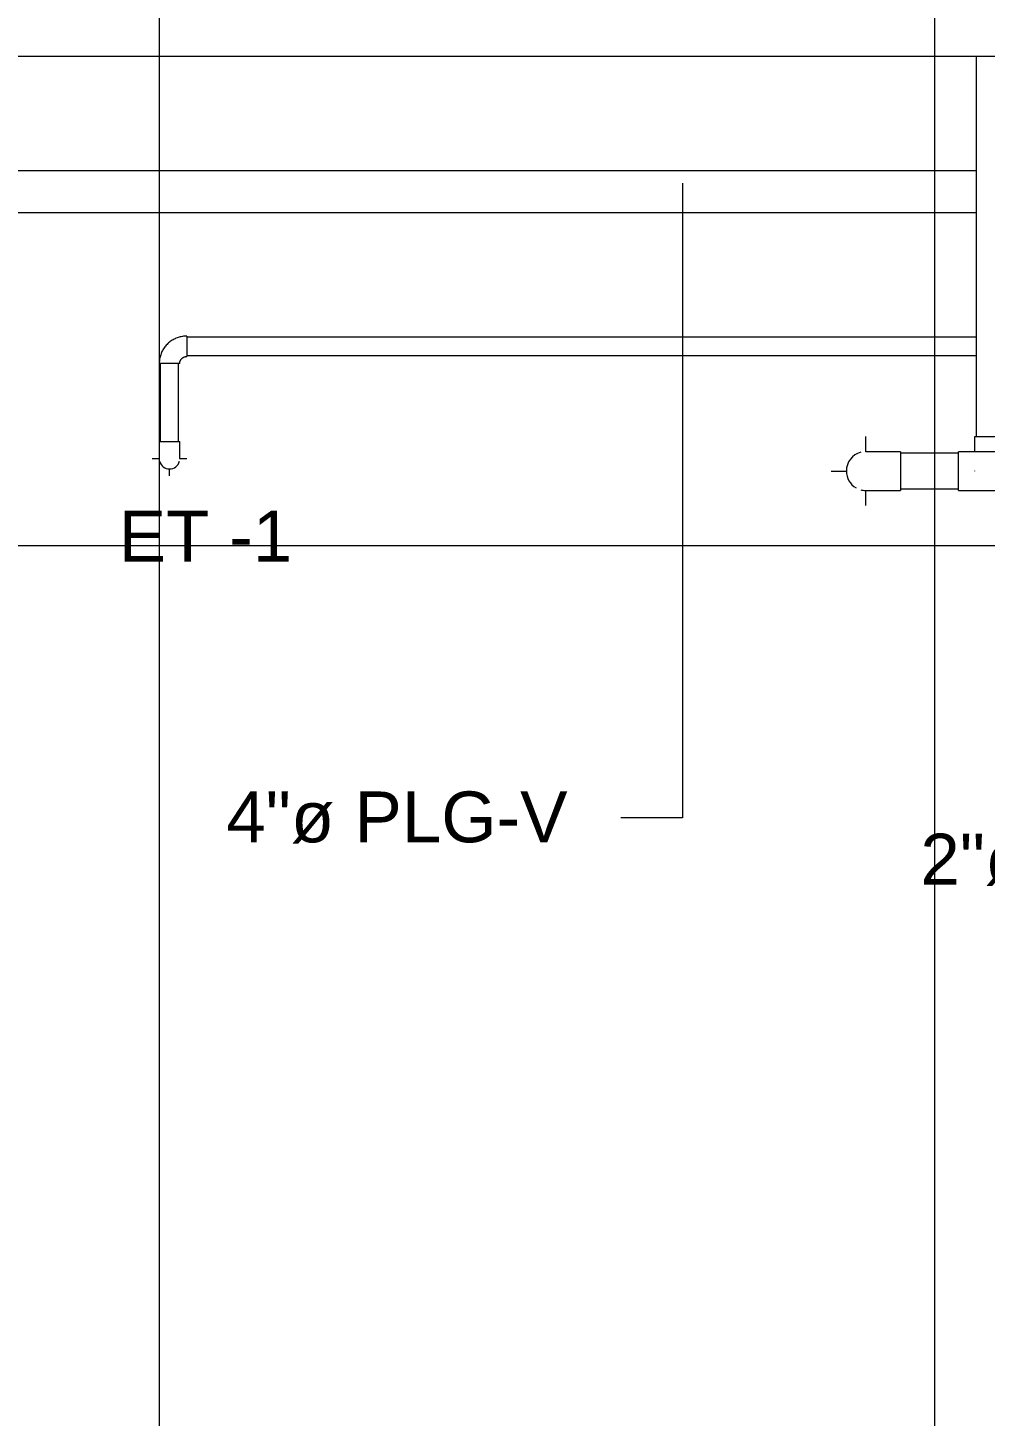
# Model space of a CAD drawing. Header units: inches. Extents: x -3299 to -2222, y -94 to 482.
# Drawn here: x -2685.3 to -2574.1, y 98 to 259.1 of the extents above; entities that cross this region are included whole.
import ezdxf

# ---------------------------------------------------------------- set-up
doc = ezdxf.new("R2010")
doc.units = ezdxf.units.IN
doc.header["$MEASUREMENT"] = 0
for name, color, linetype, lineweight in [('G-ANNO-TEXT', 231, 'Continuous', 9), ('P-PIPE', 3, 'Continuous', 9), ('P-PIPE-CNTR', 3, 'Continuous', 9), ('P-PIPE-IDEN', 2, 'Continuous', 9), ('S-GRID', 1, 'Continuous', 9)]:
    doc.layers.add(name, color=color, linetype=linetype, lineweight=lineweight)
doc.styles.add('Arial', font='arial.ttf', dxfattribs={"height": 5.901198})

# ---------------------------------------------------------------- blocks, each defined once
blk = doc.blocks.new('Elbow - Welded - Generic - Standard-1101236-PLG_ ROOF LEVEL')
at = {"layer": 'P-PIPE'}
for p, q in [((-2372, 222.16), (-2372, 224.41)), ((-2372, 219.91), (-2372, 222.16))]:
    blk.add_line(p, q, dxfattribs=at)
at = {"layer": 'P-PIPE', "flags": 128}
for points in [[(-2367.98, 224.41), (-2367.99, 224.41), (-2367.99, 224.41), (-2368.01, 224.41), (-2368.03, 224.41), (-2368.06, 224.41), (-2368.1, 224.41), (-2368.14, 224.41), (-2368.19, 224.41), (-2368.24, 224.41), (-2368.3, 224.41), (-2368.36, 224.41), (-2368.44, 224.41), (-2368.51, 224.41), (-2368.6, 224.41), (-2368.68, 224.41), (-2368.78, 224.41), (-2368.88, 224.41), (-2368.98, 224.41), (-2369.09, 224.41), (-2369.2, 224.41), (-2369.32, 224.41), (-2369.44, 224.41), (-2369.57, 224.41), (-2369.69, 224.41), (-2369.83, 224.41), (-2369.97, 224.41), (-2370.11, 224.41), (-2370.25, 224.41), (-2370.39, 224.41), (-2370.54, 224.41), (-2370.69, 224.41), (-2370.85, 224.41), (-2371, 224.41), (-2371.16, 224.41), (-2371.32, 224.41), (-2371.47, 224.41), (-2371.63, 224.41), (-2371.79, 224.41), (-2371.95, 224.41), (-2372, 224.41)], [(-2372, 219.91), (-2371.84, 219.91), (-2371.68, 219.91), (-2371.52, 219.91), (-2371.36, 219.91), (-2371.2, 219.91), (-2371.04, 219.91), (-2370.89, 219.91), (-2370.73, 219.91), (-2370.58, 219.91), (-2370.43, 219.91), (-2370.29, 219.91), (-2370.14, 219.91), (-2370, 219.91), (-2369.86, 219.91), (-2369.73, 219.91), (-2369.6, 219.91), (-2369.47, 219.91), (-2369.35, 219.91), (-2369.23, 219.91), (-2369.12, 219.91), (-2369.01, 219.91), (-2368.9, 219.91), (-2368.8, 219.91), (-2368.71, 219.91), (-2368.62, 219.91), (-2368.53, 219.91), (-2368.46, 219.91), (-2368.38, 219.91), (-2368.32, 219.91), (-2368.26, 219.91), (-2368.2, 219.91), (-2368.15, 219.91), (-2368.11, 219.91), (-2368.07, 219.91), (-2368.04, 219.91), (-2368.02, 219.91), (-2368, 219.91), (-2367.99, 219.91), (-2367.98, 219.91), (-2367.98, 219.91)]]:
    blk.add_lwpolyline(points, dxfattribs=at)
at = {"layer": 'P-PIPE'}
for start, end in [(75, 90), (0, 60), (285, 0)]:
    blk.add_arc((-2367.98, 222.16), 2.25, start, end, dxfattribs=at)
blk = doc.blocks.new('Elbow - Welded - Generic - Standard-V53-PLG_ ROOF LEVEL')
at = {"layer": 'P-PIPE'}
for p, q in [((-2575.32, 211.7), (-2573.07, 211.7)), ((-2573.07, 211.7), (-2570.82, 211.7)), ((-2575.32, 207.68), (-2575.32, 207.69))]:
    blk.add_line(p, q, dxfattribs=at)
at = {"layer": 'P-PIPE', "flags": 128}
for points in [[(-2575.32, 209.93), (-2575.32, 209.95), (-2575.32, 210.09), (-2575.32, 210.24), (-2575.32, 210.39), (-2575.32, 210.55), (-2575.32, 210.7), (-2575.32, 210.86), (-2575.32, 211.01), (-2575.32, 211.17), (-2575.32, 211.33), (-2575.32, 211.49), (-2575.32, 211.65), (-2575.32, 211.7)], [(-2570.82, 211.7), (-2570.82, 211.54), (-2570.82, 211.38), (-2570.82, 211.22), (-2570.82, 211.06), (-2570.82, 210.9), (-2570.82, 210.74), (-2570.82, 210.59), (-2570.82, 210.43), (-2570.82, 210.28), (-2570.82, 210.13), (-2570.82, 209.99), (-2570.82, 209.93)], [(-2570.82, 207.7), (-2570.82, 207.69), (-2570.82, 207.68), (-2570.82, 207.68)]]:
    blk.add_lwpolyline(points, dxfattribs=at)
blk = doc.blocks.new('Elbow - Welded - Generic - Standard-V61-PLG_ ROOF LEVEL')
at = {"layer": 'P-PIPE'}
for p, q in [((-1.19, 2.01), (1.19, 2.01)), ((-2.01, -1.19), (-2.01, 1.19))]:
    blk.add_line(p, q, dxfattribs=at)
at = {"layer": 'P-PIPE', "flags": 128}
for points in [[(-2.01, -1.19), (-1.88, -1.18), (-1.75, -1.18), (-1.63, -1.16), (-1.5, -1.15), (-1.37, -1.12), (-1.25, -1.1), (-1.12, -1.06), (-1, -1.02), (-0.88, -0.98), (-0.76, -0.93), (-0.65, -0.88), (-0.53, -0.83), (-0.42, -0.76), (-0.31, -0.7), (-0.2, -0.63), (-0.1, -0.55), (0, -0.48), (0.1, -0.39), (0.19, -0.31), (0.28, -0.22), (0.37, -0.12), (0.45, -0.03), (0.53, 0.07), (0.61, 0.18), (0.68, 0.28), (0.75, 0.39), (0.81, 0.5), (0.87, 0.62), (0.92, 0.73), (0.97, 0.85), (1.01, 0.97), (1.05, 1.09), (1.09, 1.21), (1.12, 1.34), (1.14, 1.46), (1.16, 1.59), (1.17, 1.72), (1.18, 1.85), (1.19, 1.97), (1.19, 2.01)], [(-1.19, 2.01), (-1.19, 1.98), (-1.19, 1.94), (-1.19, 1.91), (-1.2, 1.88), (-1.2, 1.84), (-1.21, 1.81), (-1.22, 1.78), (-1.23, 1.75), (-1.24, 1.72), (-1.25, 1.69), (-1.27, 1.66), (-1.28, 1.63), (-1.3, 1.6), (-1.31, 1.57), (-1.33, 1.54), (-1.35, 1.52), (-1.37, 1.49), (-1.39, 1.47), (-1.41, 1.44), (-1.44, 1.42), (-1.46, 1.4), (-1.48, 1.38), (-1.51, 1.35), (-1.54, 1.34), (-1.56, 1.32), (-1.59, 1.3), (-1.62, 1.28), (-1.65, 1.27), (-1.68, 1.26), (-1.71, 1.24), (-1.74, 1.23), (-1.77, 1.22), (-1.8, 1.21), (-1.84, 1.21), (-1.87, 1.2), (-1.9, 1.19), (-1.93, 1.19), (-1.97, 1.19), (-2, 1.19), (-2.01, 1.19)]]:
    blk.add_lwpolyline(points, dxfattribs=at)
blk = doc.blocks.new('Elbow - Welded - Generic - Standard-V33-PLG_ ROOF LEVEL')
at = {"layer": 'P-PIPE'}
for p, q in [((-2483.42, 328.68), (-2483.42, 329.86)), ((-2483.42, 327.49), (-2483.42, 328.68))]:
    blk.add_line(p, q, dxfattribs=at)
at = {"layer": 'P-PIPE', "flags": 128}
for points in [[(-2481.42, 329.86), (-2481.42, 329.86), (-2481.42, 329.86), (-2481.43, 329.86), (-2481.44, 329.86), (-2481.46, 329.86), (-2481.47, 329.86), (-2481.49, 329.86), (-2481.52, 329.86), (-2481.54, 329.86), (-2481.57, 329.86), (-2481.61, 329.86), (-2481.64, 329.86), (-2481.68, 329.86), (-2481.72, 329.86), (-2481.77, 329.86), (-2481.81, 329.86), (-2481.86, 329.86), (-2481.91, 329.86), (-2481.97, 329.86), (-2482.02, 329.86), (-2482.08, 329.86), (-2482.14, 329.86), (-2482.21, 329.86), (-2482.27, 329.86), (-2482.34, 329.86), (-2482.41, 329.86), (-2482.48, 329.86), (-2482.55, 329.86), (-2482.62, 329.86), (-2482.7, 329.86), (-2482.77, 329.86), (-2482.85, 329.86), (-2482.93, 329.86), (-2483, 329.86), (-2483.08, 329.86), (-2483.16, 329.86), (-2483.24, 329.86), (-2483.32, 329.86), (-2483.4, 329.86), (-2483.42, 329.86)], [(-2483.42, 327.49), (-2483.34, 327.49), (-2483.26, 327.49), (-2483.18, 327.49), (-2483.1, 327.49), (-2483.02, 327.49), (-2482.95, 327.49), (-2482.87, 327.49), (-2482.79, 327.49), (-2482.72, 327.49), (-2482.64, 327.49), (-2482.57, 327.49), (-2482.5, 327.49), (-2482.43, 327.49), (-2482.36, 327.49), (-2482.29, 327.49), (-2482.22, 327.49), (-2482.16, 327.49), (-2482.1, 327.49), (-2482.04, 327.49), (-2481.98, 327.49), (-2481.93, 327.49), (-2481.88, 327.49), (-2481.83, 327.49), (-2481.78, 327.49), (-2481.73, 327.49), (-2481.69, 327.49), (-2481.65, 327.49), (-2481.62, 327.49), (-2481.58, 327.49), (-2481.55, 327.49), (-2481.52, 327.49), (-2481.5, 327.49), (-2481.48, 327.49), (-2481.46, 327.49), (-2481.44, 327.49), (-2481.43, 327.49), (-2481.42, 327.49), (-2481.42, 327.49), (-2481.42, 327.49), (-2481.42, 327.49)]]:
    blk.add_lwpolyline(points, dxfattribs=at)
at = {"layer": 'P-PIPE'}
for start, end in [(0, 75), (285, 0)]:
    blk.add_arc((-2481.42, 328.68), 1.19, start, end, dxfattribs=at)

msp = doc.modelspace()

# ---------------------------------------------------------------- linework, layer by layer
at = {"layer": 'P-PIPE'}
for p, q in [((-2818.67, 255.83), (-2443.61, 255.83)), ((-2575.14, 255.83), (-2575.14, 211.7)), ((-2575.14, 242.52), (-2728.81, 242.52)), ((-2728.81, 237.71), (-2575.14, 237.71)), ((-2575.14, 223.22), (-2666.81, 223.22)), ((-2666.81, 221.09), (-2575.14, 221.09)), ((-2669.88, 220.15), (-2669.88, 211.12)), ((-2667.75, 211.12), (-2667.75, 220.15)), ((-2577.21, 209.74), (-2583.97, 209.74)), ((-2568.94, 209.93), (-2577.21, 209.93)), ((-2577.21, 207.68), (-2577.21, 209.93)), ((-2577.21, 205.43), (-2577.21, 207.68)), ((-2583.97, 205.62), (-2577.21, 205.62)), ((-2577.21, 205.43), (-2568.94, 205.43))]:
    msp.add_line(p, q, dxfattribs=at)
at = {"layer": 'P-PIPE-CNTR'}
for p, q in [((-2587.98, 209.93), (-2587.98, 211.68)), ((-2670.82, 209.12), (-2669.99, 209.12)), ((-2668.82, 207.12), (-2668.82, 207.93)), ((-2667.64, 209.12), (-2666.82, 209.12)), ((-2591.98, 207.68), (-2590.23, 207.68)), ((-2587.98, 203.68), (-2587.98, 205.43))]:
    msp.add_line(p, q, dxfattribs=at)
at = {"layer": 'P-PIPE-IDEN'}
for p, q in [((-2609.24, 241.1), (-2609.24, 167.44)), ((-2609.24, 167.44), (-2622.8, 167.44))]:
    msp.add_line(p, q, dxfattribs=at)

# ---------------------------------------------------------------- block references
at = {"layer": 'P-PIPE'}
for name, p, rotation in [('Elbow - Welded - Generic - Standard-V61-PLG_ ROOF LEVEL', (-2668.82, 222.16), 180), ('Elbow - Welded - Generic - Standard-V33-PLG_ ROOF LEVEL', (-2997.49, -2272.3), 270), ('Elbow - Welded - Generic - Standard-1101236-PLG_ ROOF LEVEL', (-4955.96, 429.84), 180)]:
    msp.add_blockref(name, p, dxfattribs=dict(at, rotation=rotation))
msp.add_blockref('Elbow - Welded - Generic - Standard-V53-PLG_ ROOF LEVEL', (0, 0), dxfattribs=at)

# ---------------------------------------------------------------- texts
at = {"layer": 'G-ANNO-TEXT', "insert": (-2674.71, 203.08), "char_height": 5.901, "width": 23.976, "attachment_point": 1, "line_spacing_factor": 0.938532, "style": 'Arial', "bg_fill": 3, "box_fill_scale": 1.25, "bg_fill_color": 0, "bg_fill_transparency": 0}
msp.add_mtext('ET -1', dxfattribs=at)
at = {"layer": 'P-PIPE-IDEN', "char_height": 5.901, "width": 14.904, "attachment_point": 1, "line_spacing_factor": 0.938532, "style": 'Arial', "bg_fill": 3, "box_fill_scale": 1.25, "bg_fill_color": 0, "bg_fill_transparency": 0}
for s, insert in [('4"ø', (-2662.23, 170.48)), ('2"ø', (-2581.64, 165.58))]:
    msp.add_mtext(s, dxfattribs=dict(at, insert=insert))

# ---------------------------------------------------------------- next in the draw order: linework, layer by layer
at = {"layer": 'S-GRID'}
for p, q in [((-2670, 469.69), (-2670, -82.21)), ((-2580, 469.69), (-2580, -82.21)), ((-2262.38, 199), (-3287, 199))]:
    msp.add_line(p, q, dxfattribs=at)

# ---------------------------------------------------------------- next in the draw order: texts
at = {"layer": 'P-PIPE-IDEN', "insert": (-2647.34, 170.48), "char_height": 5.901, "width": 29.448, "attachment_point": 1, "line_spacing_factor": 0.938532, "style": 'Arial', "bg_fill": 3, "box_fill_scale": 1.25, "bg_fill_color": 0, "bg_fill_transparency": 0}
msp.add_mtext('PLG-V', dxfattribs=at)

doc.saveas('drawing.dxf')
